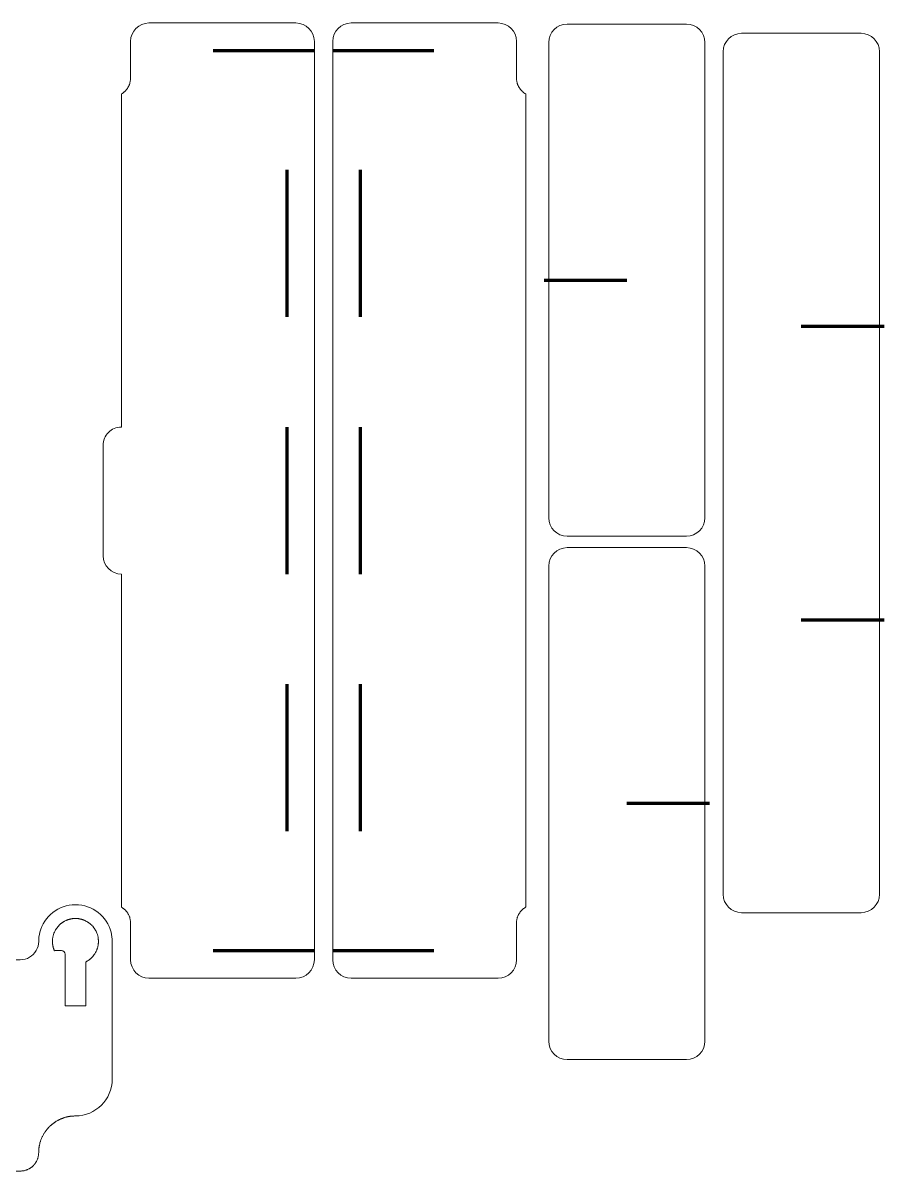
# Model space of a CAD drawing. Header units: inches. Extents: x 0.1 to 28.8, y 1.9 to 17.8.
# Drawn here: x 17.04 to 28.75, y 2.12 to 17.75 of the extents above; entities that cross this region are included whole.
import ezdxf

# ---------------------------------------------------------------- set-up
doc = ezdxf.new("R2010")
doc.units = ezdxf.units.IN
doc.header["$MEASUREMENT"] = 0
doc.layers.add('Layer 1', color=7, linetype='Continuous')

# ---------------------------------------------------------------- blocks, each defined once
blk = doc.blocks.new('block 2')
at = {"layer": 'Layer 1', "lineweight": 0}
for points, knots in [([(26.312, 11.016), (26.312, 11.016), (26.312, 17.484), (26.312, 17.484), (26.312, 17.622), (26.2, 17.734), (26.062, 17.734), (26.062, 17.734), (24.438, 17.734), (24.438, 17.734), (24.3, 17.734), (24.188, 17.622), (24.188, 17.484), (24.188, 17.484), (24.188, 14.375), (24.188, 14.375), (24.188, 14.375), (24.188, 14.125), (24.188, 14.125), (24.188, 14.125), (24.188, 11.016), (24.188, 11.016), (24.188, 10.878), (24.3, 10.766), (24.438, 10.766), (24.438, 10.766), (26.062, 10.766), (26.062, 10.766), (26.2, 10.766), (26.312, 10.878), (26.312, 11.016)], [0, 0, 0, 0, 1, 1, 1, 2, 2, 2, 3, 3, 3, 4, 4, 4, 5, 5, 5, 6, 6, 6, 7, 7, 7, 8, 8, 8, 9, 9, 9, 10, 10, 10, 10]), ([(28.688, 13.75), (28.688, 13.75), (28.688, 17.359), (28.688, 17.359), (28.688, 17.497), (28.575, 17.609), (28.438, 17.609), (28.438, 17.609), (26.812, 17.609), (26.812, 17.609), (26.675, 17.609), (26.562, 17.497), (26.562, 17.359), (26.562, 17.359), (26.562, 10.891), (26.562, 10.891), (26.562, 10.891), (26.562, 10.391), (26.562, 10.391), (26.562, 10.391), (26.562, 7.281), (26.562, 7.281), (26.562, 7.281), (26.562, 7.031), (26.562, 7.031), (26.562, 7.031), (26.562, 5.891), (26.562, 5.891), (26.562, 5.753), (26.675, 5.641), (26.812, 5.641), (26.812, 5.641), (28.438, 5.641), (28.438, 5.641), (28.575, 5.641), (28.688, 5.753), (28.688, 5.891), (28.688, 5.891), (28.688, 9.5), (28.688, 9.5), (28.688, 9.5), (28.688, 9.75), (28.688, 9.75), (28.688, 9.75), (28.688, 13.5), (28.688, 13.5), (28.688, 13.5), (28.688, 13.75), (28.688, 13.75)], [0, 0, 0, 0, 1, 1, 1, 2, 2, 2, 3, 3, 3, 4, 4, 4, 5, 5, 5, 6, 6, 6, 7, 7, 7, 8, 8, 8, 9, 9, 9, 10, 10, 10, 11, 11, 11, 12, 12, 12, 13, 13, 13, 14, 14, 14, 15, 15, 15, 16, 16, 16, 16]), ([(26.312, 7.25), (26.312, 7.25), (26.312, 10.359), (26.312, 10.359), (26.312, 10.497), (26.2, 10.609), (26.062, 10.609), (26.062, 10.609), (24.438, 10.609), (24.438, 10.609), (24.3, 10.609), (24.188, 10.497), (24.188, 10.359), (24.188, 10.359), (24.188, 3.891), (24.188, 3.891), (24.188, 3.753), (24.3, 3.641), (24.438, 3.641), (24.438, 3.641), (26.062, 3.641), (26.062, 3.641), (26.2, 3.641), (26.312, 3.753), (26.312, 3.891), (26.312, 3.891), (26.312, 5.859), (26.312, 5.859), (26.312, 5.859), (26.312, 7), (26.312, 7), (26.312, 7), (26.312, 7.25), (26.312, 7.25)], [0, 0, 0, 0, 1, 1, 1, 2, 2, 2, 3, 3, 3, 4, 4, 4, 5, 5, 5, 6, 6, 6, 7, 7, 7, 8, 8, 8, 9, 9, 9, 10, 10, 10, 11, 11, 11, 11])]:
    blk.add_open_spline(points, degree=3, knots=knots, dxfattribs=at)
blk = doc.blocks.new('block 3')
at = {"layer": 'Layer 1', "color": 250, "lineweight": 211, "true_color": 0x231f20}
for points in [[(19.625, 17.375), (21, 17.375)], [(21.25, 17.375), (22.625, 17.375)], [(20.625, 15.75), (20.625, 13.75)], [(21.625, 15.75), (21.625, 13.75)], [(24.125, 14.25), (25.25, 14.25)], [(27.625, 13.625), (28.75, 13.625)], [(20.625, 12.25), (20.625, 10.25)], [(21.625, 12.25), (21.625, 10.25)], [(27.625, 9.625), (28.75, 9.625)], [(20.625, 8.75), (20.625, 6.75)], [(21.625, 8.75), (21.625, 6.75)], [(26.375, 7.125), (25.25, 7.125)], [(19.625, 5.125), (21, 5.125)], [(21.25, 5.125), (22.625, 5.125)], [(9.625, 5), (9.625, 3.875)], [(16.875, 5), (16.875, 3.875)], [(0.5, 4.75), (0.5, 3.625)], [(7.75, 4.75), (7.75, 3.625)]]:
    blk.add_lwpolyline(points, dxfattribs=at)

msp = doc.modelspace()

# ---------------------------------------------------------------- linework, layer by layer
at = {"layer": 'Layer 1', "lineweight": 0}
for points, knots in [([(21, 17.5), (21, 17.638), (20.888, 17.75), (20.75, 17.75), (20.75, 17.75), (18.75, 17.75), (18.75, 17.75), (18.612, 17.75), (18.5, 17.638), (18.5, 17.5), (18.5, 17.5), (18.5, 17), (18.5, 17), (18.5, 16.992), (18.5, 16.985), (18.499, 16.977), (18.499, 16.975), (18.499, 16.973), (18.498, 16.972), (18.497, 16.965), (18.496, 16.958), (18.495, 16.951), (18.495, 16.95), (18.495, 16.95), (18.495, 16.949), (18.493, 16.942), (18.491, 16.936), (18.49, 16.929), (18.489, 16.927), (18.488, 16.925), (18.488, 16.922), (18.486, 16.917), (18.484, 16.912), (18.482, 16.906), (18.481, 16.904), (18.48, 16.902), (18.479, 16.9), (18.477, 16.895), (18.474, 16.89), (18.472, 16.885), (18.47, 16.882), (18.469, 16.879), (18.467, 16.877), (18.465, 16.873), (18.463, 16.87), (18.461, 16.867), (18.458, 16.862), (18.455, 16.858), (18.452, 16.853), (18.45, 16.851), (18.448, 16.848), (18.446, 16.845), (18.444, 16.842), (18.441, 16.839), (18.438, 16.836), (18.437, 16.834), (18.435, 16.833), (18.434, 16.831), (18.428, 16.825), (18.422, 16.819), (18.416, 16.814), (18.415, 16.813), (18.415, 16.812), (18.414, 16.812), (18.41, 16.808), (18.407, 16.805), (18.403, 16.803), (18.402, 16.802), (18.401, 16.801), (18.4, 16.8), (18.392, 16.794), (18.384, 16.789), (18.376, 16.784), (18.375, 16.784), (18.375, 16.784), (18.375, 16.784), (18.375, 16.784), (18.375, 12.25), (18.375, 12.25), (18.306, 12.25), (18.243, 12.222), (18.198, 12.177), (18.153, 12.131), (18.125, 12.069), (18.125, 12), (18.125, 12), (18.125, 10.5), (18.125, 10.5), (18.125, 10.362), (18.237, 10.25), (18.375, 10.25), (18.375, 10.25), (18.375, 5.716), (18.375, 5.716), (18.375, 5.716), (18.375, 5.716), (18.376, 5.716), (18.384, 5.711), (18.392, 5.706), (18.4, 5.7), (18.401, 5.699), (18.402, 5.698), (18.403, 5.698), (18.407, 5.695), (18.41, 5.692), (18.414, 5.688), (18.415, 5.688), (18.415, 5.687), (18.416, 5.686), (18.422, 5.681), (18.428, 5.675), (18.434, 5.669), (18.435, 5.667), (18.437, 5.666), (18.438, 5.664), (18.441, 5.661), (18.444, 5.658), (18.446, 5.655), (18.448, 5.652), (18.45, 5.649), (18.452, 5.647), (18.455, 5.642), (18.458, 5.638), (18.461, 5.634), (18.463, 5.63), (18.465, 5.627), (18.467, 5.623), (18.469, 5.621), (18.47, 5.618), (18.472, 5.615), (18.474, 5.61), (18.477, 5.605), (18.479, 5.6), (18.48, 5.598), (18.481, 5.596), (18.482, 5.594), (18.484, 5.588), (18.486, 5.583), (18.488, 5.578), (18.488, 5.575), (18.489, 5.573), (18.49, 5.571), (18.491, 5.564), (18.493, 5.558), (18.495, 5.551), (18.495, 5.55), (18.495, 5.55), (18.495, 5.549), (18.496, 5.542), (18.497, 5.535), (18.498, 5.529), (18.499, 5.526), (18.499, 5.525), (18.499, 5.523), (18.5, 5.515), (18.5, 5.508), (18.5, 5.5), (18.5, 5.5), (18.5, 5), (18.5, 5), (18.5, 4.862), (18.612, 4.75), (18.75, 4.75), (18.75, 4.75), (20.75, 4.75), (20.75, 4.75), (20.888, 4.75), (21, 4.862), (21, 5), (21, 5), (21, 5.25), (21, 5.25), (21, 5.25), (21, 17.25), (21, 17.25), (21, 17.25), (21, 17.5), (21, 17.5)], [0, 0, 0, 0, 1, 1, 1, 2, 2, 2, 3, 3, 3, 4, 4, 4, 5, 5, 5, 6, 6, 6, 7, 7, 7, 8, 8, 8, 9, 9, 9, 10, 10, 10, 11, 11, 11, 12, 12, 12, 13, 13, 13, 14, 14, 14, 15, 15, 15, 16, 16, 16, 17, 17, 17, 18, 18, 18, 19, 19, 19, 20, 20, 20, 21, 21, 21, 22, 22, 22, 23, 23, 23, 24, 24, 24, 25, 25, 25, 26, 26, 26, 27, 27, 27, 28, 28, 28, 29, 29, 29, 30, 30, 30, 31, 31, 31, 32, 32, 32, 33, 33, 33, 34, 34, 34, 35, 35, 35, 36, 36, 36, 37, 37, 37, 38, 38, 38, 39, 39, 39, 40, 40, 40, 41, 41, 41, 42, 42, 42, 43, 43, 43, 44, 44, 44, 45, 45, 45, 46, 46, 46, 47, 47, 47, 48, 48, 48, 49, 49, 49, 50, 50, 50, 51, 51, 51, 52, 52, 52, 53, 53, 53, 54, 54, 54, 55, 55, 55, 56, 56, 56, 57, 57, 57, 58, 58, 58, 59, 59, 59, 59]), ([(23.875, 6.75), (23.875, 6.75), (23.875, 5.716), (23.875, 5.716), (23.875, 5.716), (23.875, 5.716), (23.874, 5.716), (23.866, 5.711), (23.858, 5.706), (23.85, 5.7), (23.849, 5.699), (23.848, 5.698), (23.847, 5.698), (23.844, 5.695), (23.84, 5.692), (23.836, 5.689), (23.835, 5.688), (23.835, 5.687), (23.834, 5.686), (23.828, 5.681), (23.822, 5.675), (23.816, 5.669), (23.815, 5.667), (23.813, 5.666), (23.811, 5.664), (23.809, 5.661), (23.806, 5.658), (23.804, 5.655), (23.802, 5.652), (23.8, 5.649), (23.798, 5.647), (23.795, 5.642), (23.792, 5.638), (23.789, 5.634), (23.787, 5.63), (23.785, 5.627), (23.783, 5.623), (23.781, 5.621), (23.78, 5.618), (23.778, 5.615), (23.776, 5.611), (23.773, 5.605), (23.771, 5.6), (23.77, 5.598), (23.769, 5.596), (23.768, 5.594), (23.766, 5.588), (23.764, 5.583), (23.762, 5.578), (23.762, 5.575), (23.761, 5.573), (23.76, 5.571), (23.759, 5.565), (23.757, 5.558), (23.755, 5.551), (23.755, 5.55), (23.755, 5.55), (23.755, 5.549), (23.753, 5.542), (23.753, 5.536), (23.752, 5.529), (23.752, 5.527), (23.751, 5.525), (23.751, 5.523), (23.751, 5.515), (23.75, 5.508), (23.75, 5.5), (23.75, 5.5), (23.75, 5), (23.75, 5), (23.75, 4.862), (23.638, 4.75), (23.5, 4.75), (23.5, 4.75), (21.5, 4.75), (21.5, 4.75), (21.362, 4.75), (21.25, 4.862), (21.25, 5), (21.25, 5), (21.25, 5.25), (21.25, 5.25), (21.25, 5.25), (21.25, 17.25), (21.25, 17.25), (21.25, 17.25), (21.25, 17.5), (21.25, 17.5), (21.25, 17.638), (21.362, 17.75), (21.5, 17.75), (21.5, 17.75), (23.5, 17.75), (23.5, 17.75), (23.638, 17.75), (23.75, 17.638), (23.75, 17.5), (23.75, 17.5), (23.75, 17), (23.75, 17), (23.75, 16.992), (23.751, 16.985), (23.751, 16.977), (23.751, 16.975), (23.752, 16.974), (23.752, 16.972), (23.753, 16.965), (23.753, 16.958), (23.755, 16.951), (23.755, 16.95), (23.755, 16.95), (23.755, 16.949), (23.757, 16.942), (23.759, 16.936), (23.76, 16.929), (23.761, 16.927), (23.762, 16.925), (23.762, 16.922), (23.764, 16.917), (23.766, 16.912), (23.768, 16.906), (23.769, 16.904), (23.77, 16.902), (23.771, 16.9), (23.773, 16.895), (23.776, 16.89), (23.778, 16.885), (23.78, 16.882), (23.781, 16.879), (23.783, 16.877), (23.785, 16.873), (23.787, 16.87), (23.789, 16.867), (23.792, 16.862), (23.795, 16.858), (23.798, 16.853), (23.8, 16.851), (23.802, 16.848), (23.804, 16.845), (23.806, 16.842), (23.809, 16.839), (23.811, 16.836), (23.813, 16.835), (23.815, 16.833), (23.816, 16.831), (23.822, 16.825), (23.828, 16.819), (23.834, 16.814), (23.835, 16.813), (23.835, 16.812), (23.836, 16.812), (23.84, 16.808), (23.844, 16.805), (23.847, 16.803), (23.848, 16.802), (23.849, 16.801), (23.85, 16.8), (23.858, 16.794), (23.866, 16.789), (23.874, 16.784), (23.875, 16.784), (23.875, 16.784), (23.875, 16.784), (23.875, 16.784), (23.875, 15.75), (23.875, 15.75), (23.875, 15.75), (23.875, 13.75), (23.875, 13.75), (23.875, 13.75), (23.875, 12.25), (23.875, 12.25), (23.875, 12.25), (23.875, 10.25), (23.875, 10.25), (23.875, 10.25), (23.875, 8.75), (23.875, 8.75), (23.875, 8.75), (23.875, 6.75), (23.875, 6.75)], [0, 0, 0, 0, 1, 1, 1, 2, 2, 2, 3, 3, 3, 4, 4, 4, 5, 5, 5, 6, 6, 6, 7, 7, 7, 8, 8, 8, 9, 9, 9, 10, 10, 10, 11, 11, 11, 12, 12, 12, 13, 13, 13, 14, 14, 14, 15, 15, 15, 16, 16, 16, 17, 17, 17, 18, 18, 18, 19, 19, 19, 20, 20, 20, 21, 21, 21, 22, 22, 22, 23, 23, 23, 24, 24, 24, 25, 25, 25, 26, 26, 26, 27, 27, 27, 28, 28, 28, 29, 29, 29, 30, 30, 30, 31, 31, 31, 32, 32, 32, 33, 33, 33, 34, 34, 34, 35, 35, 35, 36, 36, 36, 37, 37, 37, 38, 38, 38, 39, 39, 39, 40, 40, 40, 41, 41, 41, 42, 42, 42, 43, 43, 43, 44, 44, 44, 45, 45, 45, 46, 46, 46, 47, 47, 47, 48, 48, 48, 49, 49, 49, 50, 50, 50, 51, 51, 51, 52, 52, 52, 53, 53, 53, 54, 54, 54, 55, 55, 55, 56, 56, 56, 57, 57, 57, 58, 58, 58, 59, 59, 59, 60, 60, 60, 60]), ([(18.25, 5.125), (18.25, 5.125), (18.25, 5.25), (18.25, 5.25), (18.25, 5.293), (18.244, 5.335), (18.234, 5.375), (18.179, 5.591), (17.983, 5.75), (17.75, 5.75), (17.517, 5.75), (17.321, 5.591), (17.266, 5.375), (17.255, 5.335), (17.25, 5.293), (17.25, 5.25), (17.25, 5.204), (17.237, 5.162), (17.216, 5.125), (17.173, 5.05), (17.092, 5), (17, 5), (17, 5), (16.75, 5), (16.75, 5), (16.75, 5), (16.5, 5), (16.5, 5), (16.407, 5), (16.327, 5.05), (16.284, 5.125), (16.262, 5.162), (16.25, 5.204), (16.25, 5.25), (16.25, 5.25), (16.25, 5.375), (16.25, 5.375), (16.25, 5.375), (10.25, 5.375), (10.25, 5.375), (10.25, 5.375), (10.25, 5.25), (10.25, 5.25), (10.25, 5.204), (10.237, 5.162), (10.216, 5.125), (10.173, 5.05), (10.092, 5), (10, 5), (10, 5), (9.75, 5), (9.75, 5), (9.75, 5), (9.5, 5), (9.5, 5), (9.362, 5), (9.25, 4.888), (9.25, 4.75), (9.25, 4.75), (9.25, 2.375), (9.25, 2.375), (9.25, 2.237), (9.362, 2.125), (9.5, 2.125), (9.5, 2.125), (9.75, 2.125), (9.75, 2.125), (9.75, 2.125), (10, 2.125), (10, 2.125), (10.008, 2.125), (10.015, 2.125), (10.023, 2.126), (10.025, 2.126), (10.027, 2.127), (10.028, 2.127), (10.035, 2.127), (10.042, 2.128), (10.049, 2.13), (10.05, 2.13), (10.05, 2.13), (10.051, 2.13), (10.058, 2.132), (10.064, 2.133), (10.071, 2.135), (10.073, 2.136), (10.075, 2.137), (10.078, 2.138), (10.083, 2.139), (10.088, 2.141), (10.094, 2.143), (10.096, 2.144), (10.098, 2.145), (10.1, 2.146), (10.105, 2.148), (10.11, 2.151), (10.115, 2.153), (10.118, 2.155), (10.121, 2.156), (10.123, 2.158), (10.127, 2.16), (10.13, 2.162), (10.133, 2.164), (10.138, 2.167), (10.142, 2.17), (10.147, 2.173), (10.149, 2.175), (10.152, 2.177), (10.155, 2.179), (10.158, 2.181), (10.161, 2.184), (10.164, 2.187), (10.166, 2.188), (10.167, 2.19), (10.169, 2.191), (10.175, 2.197), (10.181, 2.203), (10.186, 2.209), (10.187, 2.21), (10.188, 2.21), (10.188, 2.211), (10.192, 2.215), (10.195, 2.218), (10.197, 2.222), (10.198, 2.223), (10.199, 2.224), (10.2, 2.225), (10.206, 2.233), (10.211, 2.241), (10.216, 2.249), (10.216, 2.25), (10.216, 2.25), (10.216, 2.25), (10.219, 2.254), (10.221, 2.259), (10.223, 2.263), (10.224, 2.264), (10.224, 2.266), (10.225, 2.267), (10.228, 2.274), (10.231, 2.281), (10.234, 2.288), (10.235, 2.29), (10.236, 2.293), (10.237, 2.296), (10.238, 2.299), (10.239, 2.302), (10.24, 2.306), (10.241, 2.31), (10.242, 2.315), (10.244, 2.32), (10.244, 2.322), (10.245, 2.325), (10.245, 2.328), (10.247, 2.334), (10.247, 2.34), (10.248, 2.346), (10.248, 2.348), (10.249, 2.35), (10.249, 2.352), (10.249, 2.36), (10.25, 2.367), (10.25, 2.375), (10.25, 2.375), (10.25, 2.5), (10.25, 2.5), (10.25, 2.5), (10.734, 2.5), (10.734, 2.5), (10.734, 2.5), (16.25, 2.5), (16.25, 2.5), (16.25, 2.5), (16.25, 2.375), (16.25, 2.375), (16.25, 2.367), (16.25, 2.36), (16.251, 2.353), (16.251, 2.35), (16.252, 2.348), (16.252, 2.346), (16.252, 2.34), (16.253, 2.334), (16.255, 2.328), (16.255, 2.325), (16.256, 2.322), (16.256, 2.319), (16.257, 2.315), (16.259, 2.31), (16.26, 2.306), (16.261, 2.302), (16.262, 2.299), (16.263, 2.296), (16.264, 2.293), (16.265, 2.29), (16.266, 2.288), (16.268, 2.281), (16.272, 2.274), (16.275, 2.267), (16.275, 2.265), (16.276, 2.264), (16.277, 2.263), (16.279, 2.259), (16.281, 2.254), (16.284, 2.25), (16.284, 2.25), (16.284, 2.25), (16.284, 2.25), (16.289, 2.241), (16.294, 2.233), (16.3, 2.225), (16.301, 2.224), (16.302, 2.223), (16.302, 2.222), (16.305, 2.218), (16.308, 2.215), (16.311, 2.211), (16.312, 2.21), (16.313, 2.21), (16.313, 2.209), (16.319, 2.203), (16.325, 2.197), (16.331, 2.191), (16.333, 2.19), (16.334, 2.188), (16.336, 2.187), (16.339, 2.184), (16.342, 2.181), (16.345, 2.179), (16.348, 2.177), (16.351, 2.175), (16.353, 2.173), (16.358, 2.17), (16.362, 2.167), (16.366, 2.164), (16.37, 2.162), (16.373, 2.16), (16.377, 2.158), (16.379, 2.156), (16.382, 2.155), (16.385, 2.153), (16.389, 2.151), (16.394, 2.148), (16.399, 2.146), (16.402, 2.145), (16.404, 2.144), (16.406, 2.143), (16.412, 2.141), (16.417, 2.139), (16.422, 2.138), (16.424, 2.137), (16.427, 2.136), (16.429, 2.135), (16.435, 2.133), (16.442, 2.132), (16.449, 2.13), (16.45, 2.13), (16.45, 2.13), (16.451, 2.13), (16.457, 2.128), (16.464, 2.127), (16.471, 2.127), (16.473, 2.127), (16.475, 2.126), (16.477, 2.126), (16.485, 2.125), (16.492, 2.125), (16.5, 2.125), (16.5, 2.125), (16.75, 2.125), (16.75, 2.125), (16.75, 2.125), (17, 2.125), (17, 2.125), (17.008, 2.125), (17.015, 2.125), (17.023, 2.126), (17.025, 2.126), (17.027, 2.127), (17.028, 2.127), (17.035, 2.127), (17.042, 2.128), (17.049, 2.13), (17.05, 2.13), (17.05, 2.13), (17.051, 2.13), (17.058, 2.132), (17.064, 2.133), (17.071, 2.135), (17.073, 2.136), (17.075, 2.137), (17.078, 2.138), (17.083, 2.139), (17.088, 2.141), (17.094, 2.143), (17.096, 2.144), (17.098, 2.145), (17.1, 2.146), (17.105, 2.148), (17.11, 2.151), (17.115, 2.153), (17.118, 2.155), (17.121, 2.156), (17.123, 2.158), (17.127, 2.16), (17.13, 2.162), (17.133, 2.164), (17.138, 2.167), (17.142, 2.17), (17.147, 2.173), (17.149, 2.175), (17.152, 2.177), (17.155, 2.179), (17.158, 2.181), (17.161, 2.184), (17.164, 2.187), (17.166, 2.188), (17.167, 2.19), (17.169, 2.191), (17.175, 2.197), (17.181, 2.203), (17.186, 2.209), (17.187, 2.21), (17.188, 2.21), (17.188, 2.211), (17.192, 2.215), (17.195, 2.218), (17.198, 2.222), (17.198, 2.223), (17.199, 2.224), (17.2, 2.225), (17.206, 2.233), (17.211, 2.241), (17.216, 2.25), (17.216, 2.25), (17.216, 2.25), (17.216, 2.25), (17.219, 2.254), (17.221, 2.259), (17.223, 2.263), (17.224, 2.264), (17.224, 2.265), (17.225, 2.267), (17.228, 2.274), (17.231, 2.281), (17.234, 2.288), (17.235, 2.29), (17.236, 2.293), (17.237, 2.296), (17.238, 2.299), (17.239, 2.302), (17.24, 2.306), (17.241, 2.31), (17.243, 2.315), (17.243, 2.319), (17.244, 2.322), (17.245, 2.325), (17.245, 2.328), (17.247, 2.334), (17.248, 2.34), (17.248, 2.346), (17.248, 2.348), (17.249, 2.35), (17.249, 2.353), (17.249, 2.36), (17.25, 2.367), (17.25, 2.375), (17.25, 2.385), (17.25, 2.395), (17.251, 2.404), (17.251, 2.407), (17.251, 2.411), (17.252, 2.414), (17.252, 2.421), (17.253, 2.427), (17.253, 2.433), (17.254, 2.437), (17.254, 2.441), (17.255, 2.445), (17.256, 2.45), (17.257, 2.456), (17.258, 2.461), (17.258, 2.465), (17.259, 2.469), (17.26, 2.473), (17.261, 2.479), (17.262, 2.485), (17.264, 2.491), (17.266, 2.502), (17.269, 2.513), (17.272, 2.523), (17.273, 2.524), (17.273, 2.524), (17.273, 2.525), (17.275, 2.532), (17.277, 2.538), (17.28, 2.545), (17.28, 2.547), (17.281, 2.548), (17.281, 2.55), (17.283, 2.555), (17.286, 2.561), (17.288, 2.567), (17.289, 2.569), (17.29, 2.57), (17.29, 2.572), (17.293, 2.578), (17.295, 2.583), (17.298, 2.589), (17.298, 2.59), (17.299, 2.592), (17.3, 2.593), (17.303, 2.6), (17.306, 2.606), (17.31, 2.612), (17.31, 2.613), (17.31, 2.613), (17.31, 2.613), (17.314, 2.62), (17.318, 2.627), (17.322, 2.634), (17.323, 2.635), (17.323, 2.636), (17.324, 2.637), (17.327, 2.642), (17.331, 2.647), (17.334, 2.653), (17.335, 2.655), (17.337, 2.657), (17.338, 2.659), (17.341, 2.663), (17.344, 2.667), (17.347, 2.671), (17.349, 2.673), (17.35, 2.675), (17.352, 2.678), (17.355, 2.681), (17.358, 2.685), (17.361, 2.689), (17.362, 2.691), (17.364, 2.693), (17.366, 2.695), (17.369, 2.699), (17.373, 2.703), (17.376, 2.706), (17.377, 2.708), (17.379, 2.71), (17.381, 2.712), (17.386, 2.718), (17.391, 2.723), (17.396, 2.728), (17.397, 2.73), (17.399, 2.731), (17.401, 2.733), (17.404, 2.736), (17.408, 2.74), (17.412, 2.743), (17.414, 2.746), (17.417, 2.748), (17.419, 2.75), (17.422, 2.752), (17.425, 2.755), (17.429, 2.758), (17.431, 2.76), (17.434, 2.762), (17.437, 2.764), (17.44, 2.767), (17.443, 2.769), (17.446, 2.772), (17.449, 2.774), (17.452, 2.776), (17.454, 2.778), (17.458, 2.781), (17.461, 2.783), (17.464, 2.785), (17.467, 2.787), (17.47, 2.789), (17.473, 2.791), (17.477, 2.794), (17.481, 2.796), (17.485, 2.799), (17.488, 2.801), (17.49, 2.802), (17.493, 2.804), (17.499, 2.807), (17.504, 2.811), (17.51, 2.814), (17.513, 2.815), (17.516, 2.817), (17.518, 2.818), (17.522, 2.82), (17.526, 2.822), (17.53, 2.824), (17.533, 2.826), (17.536, 2.827), (17.539, 2.828), (17.543, 2.83), (17.547, 2.832), (17.551, 2.834), (17.554, 2.835), (17.557, 2.836), (17.56, 2.837), (17.564, 2.839), (17.568, 2.841), (17.572, 2.842), (17.575, 2.843), (17.578, 2.845), (17.581, 2.846), (17.586, 2.847), (17.59, 2.849), (17.595, 2.85), (17.597, 2.851), (17.6, 2.852), (17.602, 2.853), (17.61, 2.855), (17.617, 2.857), (17.624, 2.859), (17.626, 2.86), (17.628, 2.86), (17.63, 2.861), (17.636, 2.862), (17.641, 2.863), (17.647, 2.864), (17.649, 2.865), (17.652, 2.865), (17.655, 2.866), (17.66, 2.867), (17.665, 2.868), (17.67, 2.868), (17.673, 2.869), (17.676, 2.869), (17.679, 2.87), (17.684, 2.871), (17.688, 2.871), (17.693, 2.872), (17.696, 2.872), (17.699, 2.872), (17.702, 2.873), (17.708, 2.873), (17.713, 2.874), (17.718, 2.874), (17.721, 2.874), (17.723, 2.874), (17.726, 2.874), (17.734, 2.875), (17.742, 2.875), (17.75, 2.875), (18.026, 2.875), (18.25, 3.099), (18.25, 3.375), (18.25, 3.375), (18.25, 4.938), (18.25, 4.938), (18.25, 4.938), (18.25, 5.125), (18.25, 5.125)], [0, 0, 0, 0, 1, 1, 1, 2, 2, 2, 3, 3, 3, 4, 4, 4, 5, 5, 5, 6, 6, 6, 7, 7, 7, 8, 8, 8, 9, 9, 9, 10, 10, 10, 11, 11, 11, 12, 12, 12, 13, 13, 13, 14, 14, 14, 15, 15, 15, 16, 16, 16, 17, 17, 17, 18, 18, 18, 19, 19, 19, 20, 20, 20, 21, 21, 21, 22, 22, 22, 23, 23, 23, 24, 24, 24, 25, 25, 25, 26, 26, 26, 27, 27, 27, 28, 28, 28, 29, 29, 29, 30, 30, 30, 31, 31, 31, 32, 32, 32, 33, 33, 33, 34, 34, 34, 35, 35, 35, 36, 36, 36, 37, 37, 37, 38, 38, 38, 39, 39, 39, 40, 40, 40, 41, 41, 41, 42, 42, 42, 43, 43, 43, 44, 44, 44, 45, 45, 45, 46, 46, 46, 47, 47, 47, 48, 48, 48, 49, 49, 49, 50, 50, 50, 51, 51, 51, 52, 52, 52, 53, 53, 53, 54, 54, 54, 55, 55, 55, 56, 56, 56, 57, 57, 57, 58, 58, 58, 59, 59, 59, 60, 60, 60, 61, 61, 61, 62, 62, 62, 63, 63, 63, 64, 64, 64, 65, 65, 65, 66, 66, 66, 67, 67, 67, 68, 68, 68, 69, 69, 69, 70, 70, 70, 71, 71, 71, 72, 72, 72, 73, 73, 73, 74, 74, 74, 75, 75, 75, 76, 76, 76, 77, 77, 77, 78, 78, 78, 79, 79, 79, 80, 80, 80, 81, 81, 81, 82, 82, 82, 83, 83, 83, 84, 84, 84, 85, 85, 85, 86, 86, 86, 87, 87, 87, 88, 88, 88, 89, 89, 89, 90, 90, 90, 91, 91, 91, 92, 92, 92, 93, 93, 93, 94, 94, 94, 95, 95, 95, 96, 96, 96, 97, 97, 97, 98, 98, 98, 99, 99, 99, 100, 100, 100, 101, 101, 101, 102, 102, 102, 103, 103, 103, 104, 104, 104, 105, 105, 105, 106, 106, 106, 107, 107, 107, 108, 108, 108, 109, 109, 109, 110, 110, 110, 111, 111, 111, 112, 112, 112, 113, 113, 113, 114, 114, 114, 115, 115, 115, 116, 116, 116, 117, 117, 117, 118, 118, 118, 119, 119, 119, 120, 120, 120, 121, 121, 121, 122, 122, 122, 123, 123, 123, 124, 124, 124, 125, 125, 125, 126, 126, 126, 127, 127, 127, 128, 128, 128, 129, 129, 129, 130, 130, 130, 131, 131, 131, 132, 132, 132, 133, 133, 133, 134, 134, 134, 135, 135, 135, 136, 136, 136, 137, 137, 137, 138, 138, 138, 139, 139, 139, 140, 140, 140, 141, 141, 141, 142, 142, 142, 143, 143, 143, 144, 144, 144, 145, 145, 145, 146, 146, 146, 147, 147, 147, 148, 148, 148, 149, 149, 149, 150, 150, 150, 151, 151, 151, 152, 152, 152, 153, 153, 153, 154, 154, 154, 155, 155, 155, 156, 156, 156, 157, 157, 157, 158, 158, 158, 159, 159, 159, 160, 160, 160, 161, 161, 161, 162, 162, 162, 163, 163, 163, 164, 164, 164, 165, 165, 165, 166, 166, 166, 167, 167, 167, 168, 168, 168, 169, 169, 169, 170, 170, 170, 171, 171, 171, 172, 172, 172, 173, 173, 173, 174, 174, 174, 175, 175, 175, 176, 176, 176, 177, 177, 177, 178, 178, 178, 179, 179, 179, 180, 180, 180, 181, 181, 181, 182, 182, 182, 183, 183, 183, 184, 184, 184, 185, 185, 185, 185]), ([(18.062, 5.23), (18.062, 5.228), (18.061, 5.226), (18.061, 5.224), (18.061, 5.219), (18.06, 5.214), (18.06, 5.209), (18.059, 5.207), (18.059, 5.205), (18.059, 5.203), (18.058, 5.197), (18.057, 5.19), (18.055, 5.184), (18.055, 5.183), (18.055, 5.182), (18.055, 5.181), (18.053, 5.176), (18.052, 5.17), (18.051, 5.165), (18.05, 5.163), (18.049, 5.16), (18.048, 5.158), (18.047, 5.154), (18.046, 5.151), (18.045, 5.147), (18.044, 5.144), (18.043, 5.142), (18.042, 5.139), (18.041, 5.136), (18.04, 5.134), (18.039, 5.132), (18.029, 5.108), (18.017, 5.086), (18.002, 5.066), (18.001, 5.064), (17.999, 5.062), (17.997, 5.059), (17.995, 5.056), (17.992, 5.052), (17.989, 5.049), (17.987, 5.046), (17.984, 5.043), (17.982, 5.041), (17.979, 5.038), (17.977, 5.036), (17.975, 5.033), (17.972, 5.03), (17.969, 5.027), (17.966, 5.024), (17.964, 5.022), (17.962, 5.02), (17.959, 5.018), (17.956, 5.015), (17.953, 5.012), (17.949, 5.01), (17.947, 5.008), (17.945, 5.006), (17.943, 5.004), (17.939, 5.002), (17.936, 4.999), (17.932, 4.996), (17.93, 4.995), (17.928, 4.993), (17.926, 4.992), (17.922, 4.989), (17.918, 4.987), (17.914, 4.984), (17.912, 4.983), (17.909, 4.981), (17.907, 4.98), (17.903, 4.978), (17.899, 4.976), (17.895, 4.973), (17.893, 4.973), (17.892, 4.972), (17.891, 4.971), (17.891, 4.971), (17.891, 4.5), (17.891, 4.5), (17.891, 4.5), (17.891, 4.375), (17.891, 4.375), (17.891, 4.375), (17.609, 4.375), (17.609, 4.375), (17.609, 4.375), (17.609, 4.5), (17.609, 4.5), (17.609, 4.5), (17.609, 4.781), (17.609, 4.781), (17.609, 4.781), (17.609, 4.971), (17.609, 4.971), (17.609, 4.971), (17.609, 5.075), (17.609, 5.075), (17.609, 5.102), (17.587, 5.125), (17.559, 5.125), (17.559, 5.125), (17.48, 5.125), (17.48, 5.125), (17.475, 5.125), (17.47, 5.124), (17.465, 5.122), (17.463, 5.125), (17.462, 5.129), (17.461, 5.132), (17.46, 5.134), (17.459, 5.136), (17.458, 5.139), (17.457, 5.142), (17.456, 5.144), (17.455, 5.147), (17.454, 5.151), (17.453, 5.154), (17.451, 5.158), (17.451, 5.16), (17.45, 5.163), (17.449, 5.165), (17.448, 5.17), (17.446, 5.176), (17.445, 5.181), (17.445, 5.182), (17.445, 5.183), (17.444, 5.184), (17.443, 5.19), (17.442, 5.197), (17.441, 5.203), (17.441, 5.205), (17.441, 5.207), (17.44, 5.209), (17.44, 5.214), (17.439, 5.219), (17.439, 5.224), (17.438, 5.226), (17.438, 5.228), (17.438, 5.23), (17.438, 5.236), (17.438, 5.243), (17.438, 5.25), (17.438, 5.257), (17.438, 5.263), (17.438, 5.27), (17.438, 5.27), (17.438, 5.27), (17.438, 5.27), (17.438, 5.275), (17.439, 5.279), (17.439, 5.283), (17.439, 5.285), (17.44, 5.287), (17.44, 5.289), (17.44, 5.29), (17.44, 5.29), (17.44, 5.29), (17.441, 5.295), (17.442, 5.3), (17.442, 5.305), (17.443, 5.307), (17.443, 5.308), (17.443, 5.309), (17.448, 5.333), (17.455, 5.355), (17.464, 5.377), (17.464, 5.377), (17.465, 5.377), (17.465, 5.377), (17.467, 5.382), (17.469, 5.387), (17.472, 5.392), (17.472, 5.392), (17.472, 5.393), (17.473, 5.394), (17.475, 5.398), (17.477, 5.403), (17.48, 5.407), (17.48, 5.407), (17.48, 5.408), (17.481, 5.409), (17.5, 5.441), (17.524, 5.469), (17.553, 5.493), (17.553, 5.493), (17.553, 5.493), (17.554, 5.493), (17.558, 5.496), (17.562, 5.499), (17.566, 5.502), (17.567, 5.503), (17.568, 5.504), (17.569, 5.505), (17.572, 5.507), (17.576, 5.509), (17.579, 5.512), (17.581, 5.513), (17.582, 5.513), (17.583, 5.514), (17.587, 5.516), (17.59, 5.518), (17.594, 5.521), (17.595, 5.521), (17.596, 5.522), (17.598, 5.523), (17.601, 5.525), (17.605, 5.527), (17.609, 5.529), (17.61, 5.529), (17.611, 5.53), (17.612, 5.531), (17.617, 5.533), (17.622, 5.535), (17.626, 5.537), (17.627, 5.537), (17.627, 5.537), (17.628, 5.538), (17.633, 5.54), (17.638, 5.542), (17.643, 5.544), (17.644, 5.544), (17.645, 5.544), (17.646, 5.545), (17.65, 5.546), (17.655, 5.548), (17.659, 5.549), (17.661, 5.55), (17.662, 5.55), (17.664, 5.55), (17.668, 5.552), (17.672, 5.552), (17.675, 5.553), (17.677, 5.554), (17.679, 5.554), (17.681, 5.555), (17.685, 5.556), (17.688, 5.556), (17.692, 5.557), (17.694, 5.557), (17.696, 5.558), (17.698, 5.558), (17.702, 5.559), (17.705, 5.559), (17.709, 5.56), (17.711, 5.56), (17.713, 5.56), (17.715, 5.561), (17.719, 5.561), (17.723, 5.561), (17.727, 5.562), (17.729, 5.562), (17.731, 5.562), (17.733, 5.562), (17.738, 5.562), (17.744, 5.562), (17.75, 5.562), (17.756, 5.562), (17.761, 5.562), (17.767, 5.562), (17.769, 5.562), (17.771, 5.562), (17.773, 5.562), (17.776, 5.561), (17.78, 5.561), (17.784, 5.561), (17.786, 5.56), (17.788, 5.56), (17.791, 5.56), (17.794, 5.559), (17.797, 5.559), (17.8, 5.558), (17.802, 5.558), (17.805, 5.557), (17.808, 5.557), (17.81, 5.557), (17.813, 5.556), (17.816, 5.555), (17.819, 5.555), (17.821, 5.554), (17.824, 5.554), (17.827, 5.553), (17.829, 5.552), (17.832, 5.552), (17.834, 5.551), (17.837, 5.55), (17.84, 5.549), (17.842, 5.549), (17.844, 5.548), (17.847, 5.547), (17.85, 5.546), (17.853, 5.545), (17.856, 5.544), (17.858, 5.543), (17.859, 5.543), (17.861, 5.542), (17.864, 5.541), (17.868, 5.54), (17.871, 5.538), (17.872, 5.538), (17.873, 5.537), (17.875, 5.537), (17.878, 5.535), (17.881, 5.534), (17.884, 5.533), (17.884, 5.532), (17.885, 5.532), (17.885, 5.532), (17.891, 5.529), (17.896, 5.526), (17.901, 5.523), (17.902, 5.523), (17.903, 5.523), (17.903, 5.522), (17.905, 5.522), (17.906, 5.521), (17.907, 5.52), (17.913, 5.517), (17.919, 5.513), (17.925, 5.509), (17.927, 5.508), (17.928, 5.507), (17.93, 5.505), (17.936, 5.501), (17.942, 5.497), (17.948, 5.492), (17.948, 5.491), (17.949, 5.491), (17.949, 5.491), (17.949, 5.491), (17.95, 5.49), (17.95, 5.49), (17.958, 5.484), (17.965, 5.477), (17.972, 5.469), (17.973, 5.469), (17.973, 5.469), (17.973, 5.468), (17.974, 5.468), (17.974, 5.467), (17.975, 5.467), (17.982, 5.46), (17.988, 5.453), (17.994, 5.445), (17.995, 5.444), (17.996, 5.443), (17.997, 5.441), (18.003, 5.434), (18.008, 5.426), (18.013, 5.418), (18.014, 5.418), (18.014, 5.417), (18.014, 5.416), (18.015, 5.416), (18.015, 5.415), (18.016, 5.414), (18.017, 5.412), (18.019, 5.409), (18.02, 5.407), (18.021, 5.405), (18.023, 5.403), (18.024, 5.4), (18.028, 5.393), (18.032, 5.386), (18.035, 5.378), (18.035, 5.377), (18.035, 5.377), (18.036, 5.377), (18.045, 5.355), (18.052, 5.333), (18.057, 5.309), (18.057, 5.308), (18.057, 5.307), (18.057, 5.305), (18.058, 5.3), (18.059, 5.295), (18.06, 5.29), (18.06, 5.29), (18.06, 5.29), (18.06, 5.289), (18.06, 5.287), (18.06, 5.285), (18.061, 5.283), (18.061, 5.279), (18.061, 5.275), (18.062, 5.27), (18.062, 5.27), (18.062, 5.27), (18.062, 5.27), (18.062, 5.263), (18.062, 5.257), (18.062, 5.25), (18.062, 5.243), (18.062, 5.236), (18.062, 5.23)], [0, 0, 0, 0, 1, 1, 1, 2, 2, 2, 3, 3, 3, 4, 4, 4, 5, 5, 5, 6, 6, 6, 7, 7, 7, 8, 8, 8, 9, 9, 9, 10, 10, 10, 11, 11, 11, 12, 12, 12, 13, 13, 13, 14, 14, 14, 15, 15, 15, 16, 16, 16, 17, 17, 17, 18, 18, 18, 19, 19, 19, 20, 20, 20, 21, 21, 21, 22, 22, 22, 23, 23, 23, 24, 24, 24, 25, 25, 25, 26, 26, 26, 27, 27, 27, 28, 28, 28, 29, 29, 29, 30, 30, 30, 31, 31, 31, 32, 32, 32, 33, 33, 33, 34, 34, 34, 35, 35, 35, 36, 36, 36, 37, 37, 37, 38, 38, 38, 39, 39, 39, 40, 40, 40, 41, 41, 41, 42, 42, 42, 43, 43, 43, 44, 44, 44, 45, 45, 45, 46, 46, 46, 47, 47, 47, 48, 48, 48, 49, 49, 49, 50, 50, 50, 51, 51, 51, 52, 52, 52, 53, 53, 53, 54, 54, 54, 55, 55, 55, 56, 56, 56, 57, 57, 57, 58, 58, 58, 59, 59, 59, 60, 60, 60, 61, 61, 61, 62, 62, 62, 63, 63, 63, 64, 64, 64, 65, 65, 65, 66, 66, 66, 67, 67, 67, 68, 68, 68, 69, 69, 69, 70, 70, 70, 71, 71, 71, 72, 72, 72, 73, 73, 73, 74, 74, 74, 75, 75, 75, 76, 76, 76, 77, 77, 77, 78, 78, 78, 79, 79, 79, 80, 80, 80, 81, 81, 81, 82, 82, 82, 83, 83, 83, 84, 84, 84, 85, 85, 85, 86, 86, 86, 87, 87, 87, 88, 88, 88, 89, 89, 89, 90, 90, 90, 91, 91, 91, 92, 92, 92, 93, 93, 93, 94, 94, 94, 95, 95, 95, 96, 96, 96, 97, 97, 97, 98, 98, 98, 99, 99, 99, 100, 100, 100, 101, 101, 101, 102, 102, 102, 103, 103, 103, 104, 104, 104, 105, 105, 105, 106, 106, 106, 107, 107, 107, 108, 108, 108, 109, 109, 109, 110, 110, 110, 111, 111, 111, 112, 112, 112, 113, 113, 113, 114, 114, 114, 115, 115, 115, 116, 116, 116, 117, 117, 117, 118, 118, 118, 119, 119, 119, 120, 120, 120, 121, 121, 121, 122, 122, 122, 123, 123, 123, 124, 124, 124, 125, 125, 125, 126, 126, 126, 127, 127, 127, 128, 128, 128, 129, 129, 129, 130, 130, 130, 131, 131, 131, 131])]:
    msp.add_open_spline(points, degree=3, knots=knots, dxfattribs=at)

# ---------------------------------------------------------------- block references
at = {"layer": 'Layer 1'}
for name in ['block 2', 'block 3']:
    msp.add_blockref(name, (0, 0), dxfattribs=at)

doc.saveas('drawing.dxf')
